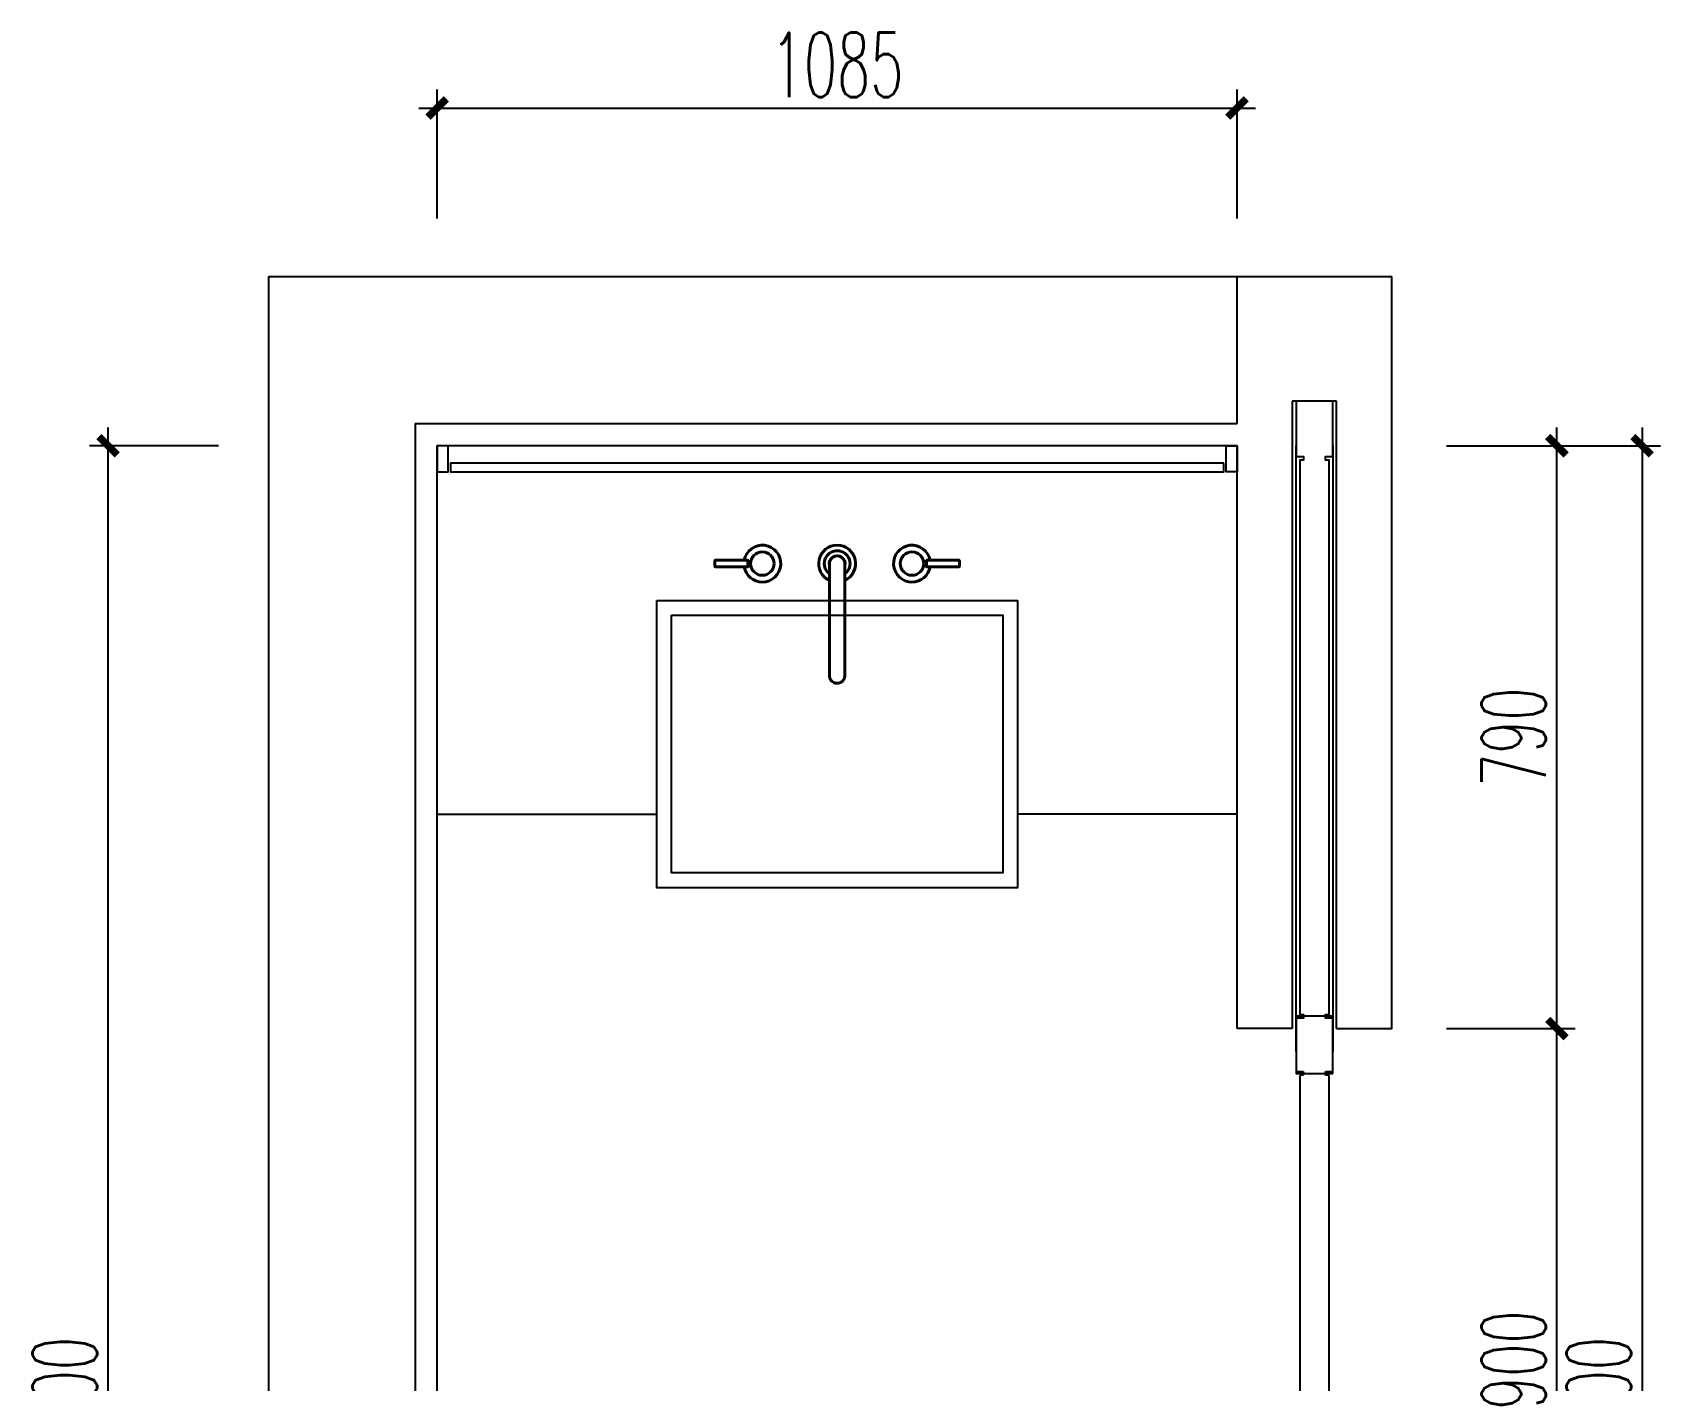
# Model space of a CAD drawing. Header units: inches. Extents: x 24920 to 61775, y 10942 to 38819.
# Drawn here: x 48046 to 50256, y 30286 to 32116 of the extents above; entities that cross this region are included whole.
import ezdxf

# ---------------------------------------------------------------- set-up
doc = ezdxf.new("R2010")
doc.units = ezdxf.units.IN
doc.header["$MEASUREMENT"] = 0
doc.header["$PDMODE"] = 1
doc.linetypes.add('DASH', pattern=[0.35, 0.25, -0.1])
for name, color, linetype in [('cDS-Door', 2, 'Continuous'), ('DOOR', 60, 'Continuous'), ('DS-FINISH', 20, 'Continuous'), ('FF-FIXT', 2, 'Continuous'), ('WALL', 2, 'Continuous')]:
    doc.layers.add(name, color=color, linetype=linetype)
doc.styles.add('DIM', font='simplex.shx', dxfattribs={"width": 0.6, "bigfont": 'extfont.shx'})
doc.dimstyles.new('1比25', dxfattribs={"dimscale": 25, "dimtxt": 3.5, "dimasz": 1, "dimexe": 1, "dimexo": 1, "dimgap": 0.6, "dimtad": 1, "dimdec": 0, "dimrnd": 5, "dimzin": 0, "dimdsep": 46, "dimtxsty": 'DIM', "dimblk": 'ARCHTICK', "dimcen": 0.09, "dimdle": 1, "dimclrd": 1, "dimclre": 1, "dimclrt": 1, "dimadec": 0, "dimazin": 0, "dimtfac": 1, "dimtdec": 0, "dimtix": 1, "dimtmove": 2, "dimatfit": 3, "dimldrblk": '引线箭头（自定义）', "dimfxl": 0, "dimtolj": 1, "dimtzin": 0, "dimarcsym": 0})

# ---------------------------------------------------------------- blocks, each defined once
blk = doc.blocks.new('DOOR - SLIDING 900 W')
at = {"layer": 'cDS-Door', "color": 8}
for p, q in [((-204693.4, -15553.3, 0), (-203870.7, -15553.3, 0)), ((-203870.7, -15603.3, 0), (-204693.4, -15603.3, 0))]:
    blk.add_line(p, q, dxfattribs=at)
at = {"layer": 'cDS-Door', "color": 8, "linetype": 'DASH', "elevation": 0}
blk.add_lwpolyline([(-205558.4, -15603.3), (-205483.4, -15603.3), (-205483.4, -15598.3), (-205483.4, -15593.3), (-205478.4, -15593.3), (-205478.4, -15598.3), (-204725.7, -15598.3), (-204725.7, -15593.3), (-204720.7, -15593.3), (-204720.7, -15603.3), (-204645.7, -15603.3), (-204645.7, -15553.3), (-204720.7, -15553.3), (-204720.7, -15563.3), (-204725.7, -15563.3), (-204725.7, -15558.3), (-205478.4, -15558.3), (-205478.4, -15563.3), (-205483.4, -15563.3), (-205483.4, -15553.3), (-205558.4, -15553.3), (-205558.4, -15603.3)], dxfattribs=at)
at = {"layer": 'cDS-Door', "elevation": 0}
blk.add_lwpolyline([(-204723.4, -15603.3), (-204648.4, -15603.3), (-204648.4, -15598.3), (-204648.4, -15593.3), (-204643.4, -15593.3), (-204643.4, -15598.3), (-203890.7, -15598.3), (-203890.7, -15593.3), (-203885.7, -15593.3), (-203885.7, -15603.3), (-203810.7, -15603.3), (-203810.7, -15553.3), (-203885.7, -15553.3), (-203885.7, -15563.3), (-203890.7, -15563.3), (-203890.7, -15558.3), (-204643.4, -15558.3), (-204643.4, -15563.3), (-204648.4, -15563.3), (-204648.4, -15553.3), (-204723.4, -15553.3), (-204723.4, -15603.3)], dxfattribs=at)
blk = doc.blocks.new('A$C3F2C70FA')
at = {"linetype": 'Continuous', "lineweight": 40}
for p, q in [((-121.7, 4.5), (-165.5, 4.5)), ((-121.2, 4), (-121.2, 1.1)), ((-117.2, 3), (-121.2, 3)), ((-121.2, 1.1), (-121.2, -4)), ((-10.5, 0), (-10.5, -152)), ((10.5, -152), (10.5, 0)), ((121.2, 3), (117.2, 3)), ((121.2, -1.1), (121.2, 4)), ((165.5, 4.5), (121.7, 4.5)), ((-165.5, -4.5), (-121.7, -4.5)), ((-121.2, -3), (-117.2, -3)), ((117.2, -3), (121.2, -3)), ((121.2, -4), (121.2, -1.1)), ((121.7, -4.5), (165.5, -4.5)), ((-10.5, -152.9), (-10.5, -152)), ((1.6, -162.4), (0, -162.5))]:
    blk.add_line(p, q, dxfattribs=at)
for centre in [(-101.6, 0), (101.6, 0)]:
    blk.add_circle(centre, 15.9, dxfattribs=at)
for centre, radius, start, end in [((-101.6, 0), 25, 270, 169.6302), ((0, 0), 25, 294.8346, 245.1654), ((101.6, 0), 25, 10.3698, 270), ((-121.2, 0), 45, 174.8429, 185.1571), ((-165.5, 4), 0.5, 90, 174.8429), ((-121.7, 4), 0.5, 0, 90), ((0, 0), 17.5, 306.8699, 233.1301), ((0, 0), 10.7, 348.9047, 191.0953), ((0, 0), 10.5, 0, 180), ((121.7, 4), 0.5, 90, 180), ((165.5, 4), 0.5, 5.1571, 90), ((121.2, 0), 45, 354.8429, 5.1571), ((-165.5, -4), 0.5, 185.1571, 270), ((-101.6, 0), 25, 190.3698, 270), ((-121.7, -4), 0.5, 270, 360), ((101.6, 0), 25, 270, 349.6302), ((121.7, -4), 0.5, 180, 270), ((165.5, -4), 0.5, 270, 354.8429)]:
    blk.add_arc(centre, radius, start, end, dxfattribs=at)
blk.add_open_spline([(-10.4, -152), (-10.4, -153), (-10.2, -155.3), (-8.6, -158.4), (-6, -160.9), (-2.7, -162.3), (0.9, -162.7), (3.9, -161.9), (6.6, -160.3), (8.8, -158.1), (10.3, -155.1), (10.4, -152.9), (10.4, -152)], degree=3, knots=[0, 0, 0, 0, 0.095843, 0.203143, 0.310443, 0.417742, 0.525041, 0.63234, 0.699496, 0.806795, 0.914095, 1, 1, 1, 1], dxfattribs=at)
blk = doc.blocks.new('A$C574530EF')
at = {"layer": 'FF-FIXT', "ltscale": 3}
for p, q in [((-150, 1021.2), (-150, 723.1)), ((-150, -64.9), (-150, 233.1))]:
    blk.add_line(p, q, dxfattribs=at)
for points in [[(-614.5, 1021.2), (-614.5, 1006.2), (-650, 1006.2), (-650, 1021.2)], [(-626.5, -46.9), (-626.5, 1003.2), (-614.5, 1003.2), (-614.5, -46.9)], [(-440, 723.1), (-440, 233.1), (-50, 233.1), (-50, 723.1)], [(-420, 703.1), (-420, 253.1), (-70, 253.1), (-70, 703.1)], [(-614.5, -64.9), (-614.5, -49.9), (-650, -49.9), (-650, -64.9)]]:
    blk.add_lwpolyline(points, close=True, dxfattribs=at)
at = {"layer": 'FF-FIXT', "ltscale": 3, "xscale": -0.9999999999999999, "rotation": 90.00000120739544}
blk.add_blockref('A$C3F2C70FA', (-490, 478.1), dxfattribs=at)
blk = doc.blocks.new('_ArchTick')
at = {"color": 0, "linetype": 'ByBlock', "const_width": 0.4}
blk.add_lwpolyline([(-0.5, -0.5), (0.5, 0.5)], dxfattribs=at)
blk = doc.blocks.new('*D840')
at = {"color": 1, "lineweight": -2, "transparency": 16777216}
for p, q in [((50345.3, 30563), (50345.3, 31404.4)), ((50195.3, 31379.4), (50370.3, 31379.4)), ((50195.3, 30588), (50370.3, 30588))]:
    blk.add_line(p, q, dxfattribs=at)
at = {"layer": 'Defpoints', "color": 0, "transparency": 16777216}
for p in [(49911.1, 31379.4), (50345.3, 31379.4), (49911.1, 30588)]:
    blk.add_point(p, dxfattribs=at)
at = {"color": 1, "lineweight": -2, "transparency": 16777216, "xscale": 25, "yscale": 25, "zscale": 25}
for p, rotation in [((50345.3, 31379.4), 90), ((50345.3, 30588), 270)]:
    blk.add_blockref('_ArchTick', p, dxfattribs=dict(at, rotation=rotation))
at = {"color": 1, "transparency": 16777216, "insert": (50286.5, 30983.7), "char_height": 87.5, "attachment_point": 5, "rotation": 90, "style": 'DIM'}
blk.add_mtext('\\A1;790', dxfattribs=at)
blk = doc.blocks.new('引线箭头（自定义）')
at = {"linetype": 'ByBlock', "lineweight": -2}
h = blk.add_hatch(color=8, dxfattribs=at)
h.dxf.hatch_style = 1
h.paths.add_polyline_path([(-1.195, -0.955), (-0.315, 0), (-1.201, 0.958), (-0.912, 1.212), (0, 0), (-0.912, -1.209)])
at = {"color": 0, "linetype": 'ByBlock', "lineweight": -2}
blk.add_line((-0.315, 0), (-4.751, 0), dxfattribs=at)
blk.add_lwpolyline([(-1.195, -0.955), (-0.315, 0), (-1.201, 0.958), (-0.912, 1.212), (0, 0), (-0.912, -1.209)], close=True, dxfattribs=at)
blk = doc.blocks.new('*D841')
at = {"color": 1, "lineweight": -2, "transparency": 16777216}
for p, q in [((50460.9, 31404.4), (50460.9, 28754.4)), ((50310.9, 31379.4), (50485.9, 31379.4)), ((50310.9, 28779.4), (50485.9, 28779.4))]:
    blk.add_line(p, q, dxfattribs=at)
at = {"layer": 'Defpoints', "color": 0, "transparency": 16777216}
for p in [(50218.9, 31379.4), (50218.9, 28779.4), (50460.9, 28779.4)]:
    blk.add_point(p, dxfattribs=at)
at = {"color": 1, "lineweight": -2, "transparency": 16777216, "xscale": 25, "yscale": 25, "zscale": 25}
for p, rotation in [((50460.9, 31379.4), 90), ((50460.9, 28779.4), 270)]:
    blk.add_blockref('_ArchTick', p, dxfattribs=dict(at, rotation=rotation))
at = {"color": 1, "transparency": 16777216, "insert": (50402.2, 30079.4), "char_height": 87.5, "attachment_point": 5, "rotation": 90, "style": 'DIM'}
blk.add_mtext('\\A1;2600', dxfattribs=at)
blk = doc.blocks.new('*D843')
at = {"color": 1, "lineweight": -2, "transparency": 16777216}
for p, q in [((48378.1, 28754.4), (48378.1, 31404.4)), ((48528.1, 31379.4), (48353.1, 31379.4)), ((48528.1, 28779.4), (48353.1, 28779.4))]:
    blk.add_line(p, q, dxfattribs=at)
at = {"layer": 'Defpoints', "color": 0, "transparency": 16777216}
for p in [(48378.1, 31379.4), (48825, 31379.4), (48825, 28779.4, 0)]:
    blk.add_point(p, dxfattribs=at)
at = {"color": 1, "lineweight": -2, "transparency": 16777216, "xscale": 25, "yscale": 25, "zscale": 25}
for p, rotation in [((48378.1, 31379.4), 90), ((48378.1, 28779.4), 270)]:
    blk.add_blockref('_ArchTick', p, dxfattribs=dict(at, rotation=rotation))
at = {"color": 1, "transparency": 16777216, "insert": (48319.4, 30079.4), "char_height": 87.5, "attachment_point": 5, "rotation": 90, "style": 'DIM'}
blk.add_mtext('\\A1;2600', dxfattribs=at)
blk = doc.blocks.new('*D844')
at = {"color": 1, "lineweight": -2, "transparency": 16777216}
for p, q in [((48825, 31687.9), (48825, 31862.9)), ((49911.1, 31687.9), (49911.1, 31862.9)), ((48800, 31837.9), (49936.1, 31837.9))]:
    blk.add_line(p, q, dxfattribs=at)
at = {"layer": 'Defpoints', "color": 0, "transparency": 16777216}
for p in [(49911.1, 31837.9), (48825, 31379.4), (49911.1, 31379.4)]:
    blk.add_point(p, dxfattribs=at)
at = {"color": 1, "lineweight": -2, "transparency": 16777216, "xscale": 25, "yscale": 25, "zscale": 25, "rotation": 180}
blk.add_blockref('_ArchTick', (48825, 31837.9), dxfattribs=at)
at = {"color": 1, "lineweight": -2, "transparency": 16777216, "xscale": 25, "yscale": 25, "zscale": 25}
blk.add_blockref('_ArchTick', (49911.1, 31837.9), dxfattribs=at)
at = {"color": 1, "transparency": 16777216, "insert": (49368, 31896.6), "char_height": 87.5, "attachment_point": 5, "style": 'DIM'}
blk.add_mtext('\\A1;1085', dxfattribs=at)
blk = doc.blocks.new('*D1268')
at = {"color": 1, "lineweight": -2, "transparency": 16777216}
for p, q in [((50345.3, 29663), (50345.3, 30613)), ((50257.6, 30588), (50370.3, 30588)), ((50257.6, 29688), (50370.3, 29688))]:
    blk.add_line(p, q, dxfattribs=at)
at = {"layer": 'Defpoints', "color": 0, "transparency": 16777216}
for p in [(50232.6, 30588), (50345.3, 30588), (50232.6, 29688)]:
    blk.add_point(p, dxfattribs=at)
at = {"color": 1, "lineweight": -2, "transparency": 16777216, "xscale": 25, "yscale": 25, "zscale": 25}
for p, rotation in [((50345.3, 30588), 90), ((50345.3, 29688), 270)]:
    blk.add_blockref('_ArchTick', p, dxfattribs=dict(at, rotation=rotation))
at = {"color": 1, "transparency": 16777216, "insert": (50286.5, 30138), "char_height": 87.5, "attachment_point": 5, "rotation": 90, "style": 'DIM'}
blk.add_mtext('\\A1;900', dxfattribs=at)
blk = doc.blocks.new('ssgeg')
at = {"color": 4}
for p, q in [((48596.1, 31609.4, 0), (49911.1, 31609.4)), ((49911.1, 31409.4), (49911.1, 31609.4)), ((48795, 31409.4, 0), (49911.1, 31409.4))]:
    blk.add_line(p, q, dxfattribs=at)
at = {"layer": 'DS-FINISH', "color": 3}
for p, q in [((49911.1, 31609.4), (50121.1, 31609.4)), ((49986.1, 31439.9), (49986.1, 30588)), ((50046.1, 31439.9), (49986.1, 31439.9)), ((50046.1, 30588), (50046.1, 31439.9)), ((48825, 28779.4, 0), (48825, 31379.4)), ((49911.1, 31379.4), (48825, 31379.4)), ((49911.1, 30588), (49911.1, 31379.4)), ((49986.1, 30588), (49911.1, 30588))]:
    blk.add_line(p, q, dxfattribs=at)
blk.add_lwpolyline([(50046.1, 30588), (50121.1, 30588), (50121.1, 31609.4)], dxfattribs=at)
at = {"layer": 'WALL', "color": 4}
for p, q in [((48596.1, 31609.4, 0), (48596.2, 28549.7, 0)), ((48795, 31409.4, 0), (48795, 28749.7, 0))]:
    blk.add_line(p, q, dxfattribs=at)
at = {"layer": 'DOOR', "rotation": 90.00000120741825}
blk.add_blockref('DOOR - SLIDING 900 W', (34437.8, 235250.6, 0), dxfattribs=at)
at = {"layer": 'FF-FIXT', "ltscale": 3, "xscale": -1, "rotation": 90}
blk.add_blockref('A$C574530EF', (49846.2, 30729.4), dxfattribs=at)
for base, p1, p2, angle, picture, middle in [((49911.1, 31837.9), (48825, 31379.4), (49911.1, 31379.4), 180, '*D844', (49368, 31896.6)), ((48378.1, 31379.4), (48825, 28779.4, 0), (48825, 31379.4), 90, '*D843', (48319.4, 30079.4)), ((50345.3, 31379.4), (49911.1, 30588), (49911.1, 31379.4), 90, '*D840', (50286.5, 30983.7)), ((50460.9, 28779.4), (50218.9, 31379.4), (50218.9, 28779.4), 90, '*D841', (50402.2, 30079.4))]:
    dim = blk.add_linear_dim(base=base, p1=p1, p2=p2, angle=angle, dimstyle='1比25')
    dim.commit()
    dim.dimension.update_dxf_attribs({"geometry": picture, "text_midpoint": middle})
dim = blk.add_linear_dim(base=(50345.3, 30588), p1=(50232.6, 29688), p2=(50232.6, 30588), angle=90, dimstyle='1比25', override={"dimarcsym": 1})
dim.commit()
dim.dimension.update_dxf_attribs({"geometry": '*D1268', "text_midpoint": (50286.5, 30138)})

msp = doc.modelspace()

# ---------------------------------------------------------------- block references
msp.add_blockref('ssgeg', (-230, 175.5))

doc.saveas('drawing.dxf')
